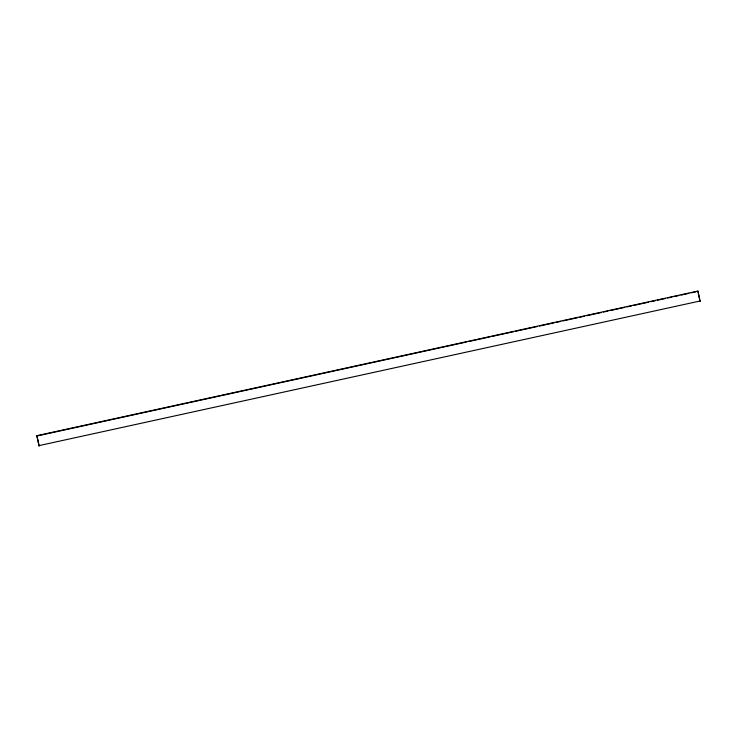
<?xml version="1.0" encoding="UTF-8"?>
<svg xmlns="http://www.w3.org/2000/svg" width="737" height="737" viewBox="0 0 737 737"><rect width="100%" height="100%" fill="white"/><g stroke="black" fill="none" stroke-linecap="round" stroke-linejoin="round"><path stroke-width="1.11" d="M36.85 435.678L39.116 445.94L36.85 435.678L697.884 291.06L700.15 301.322L699.855 300.245M36.905 436.009L466.355 342.06M468.603 341.563L489.958 336.892M492.205 336.404L513.569 331.724M515.817 331.235L537.181 326.565M539.429 326.067L554.04 322.87M556.288 322.382L560.783 321.396M563.031 320.908L577.651 317.711M579.899 317.214L584.395 316.237M586.643 315.74L601.254 312.543M603.502 312.055L608.007 311.069M610.254 310.572L624.865 307.375M627.113 306.887L631.609 305.901M633.857 305.413L648.477 302.216M650.725 301.719L655.221 300.742M657.468 300.245L665.336 298.522M667.584 298.034L672.08 297.048M674.327 296.56L678.832 295.574M681.08 295.086L688.948 293.363M691.195 292.865L695.691 291.889M39.061 445.609L700.095 300.991M699.634 299.277L697.884 291.06"/></g></svg>
